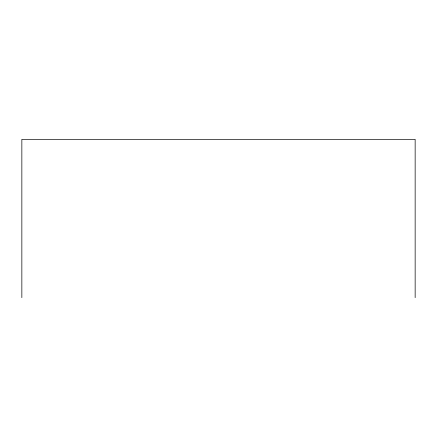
<?xml version="1.0" encoding="UTF-8"?>
<svg xmlns="http://www.w3.org/2000/svg" width="437" height="437" viewBox="0 0 437 437"><rect width="100%" height="100%" fill="white"/><g stroke="black" fill="none" stroke-linecap="round" stroke-linejoin="round"><path stroke-width="0.66" d="M415.15 297.657L415.15 139.343L21.85 139.343L21.85 297.657"/></g></svg>
